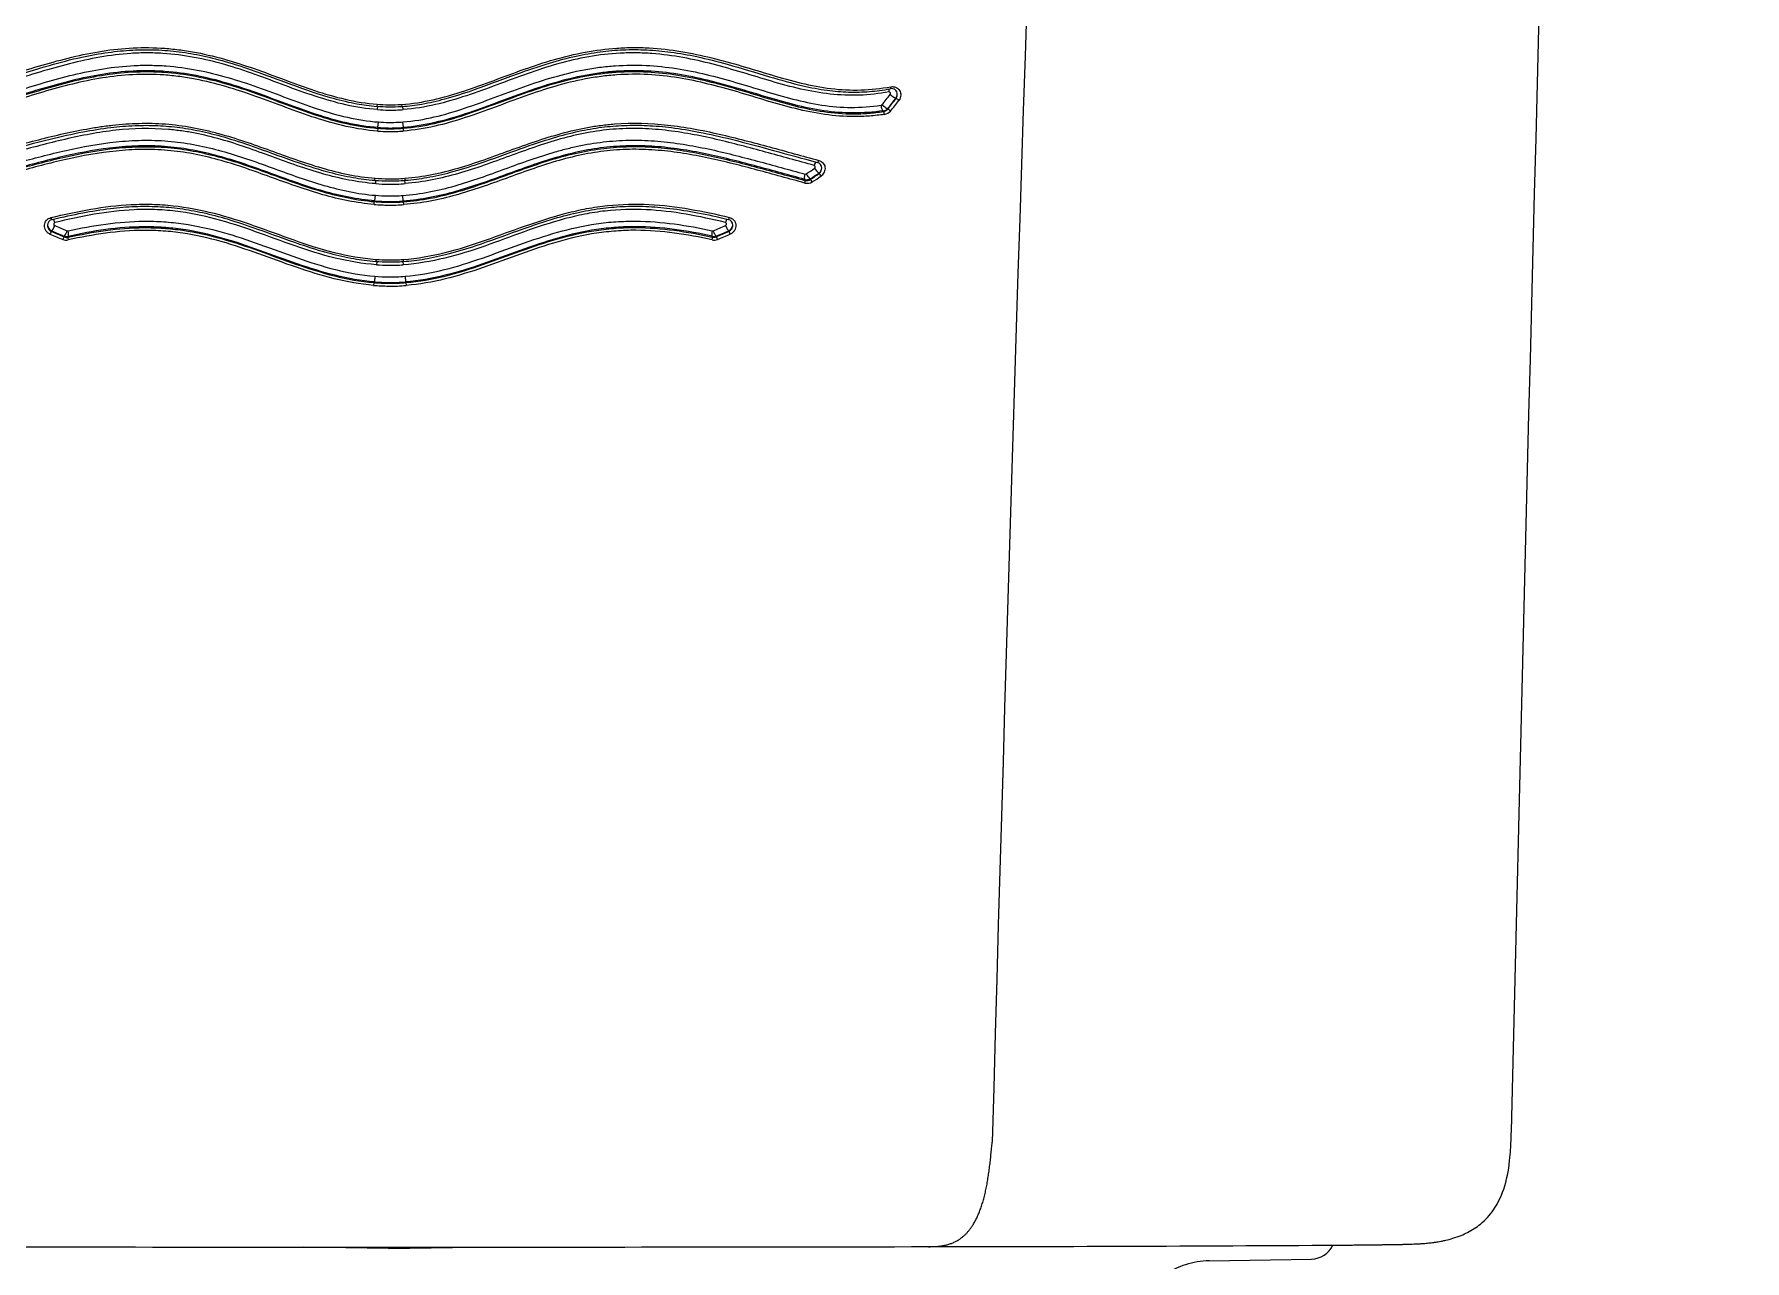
# Model space of a CAD drawing. Header units: millimetres. Extents: x 169 to 4368, y -1049 to 1924.
# Drawn here: x 458.623 to 460.725, y 1166.662 to 1168.17 of the extents above; entities that cross this region are included whole.
import ezdxf

# ---------------------------------------------------------------- set-up
doc = ezdxf.new("R2010")
doc.units = ezdxf.units.MM

msp = doc.modelspace()

# ---------------------------------------------------------------- linework, layer by layer
for p, q in [((459.682, 1168.0906), (459.682, 1168.0911)), ((459.0444, 1168.0835), (459.0442, 1168.0809)), ((459.0451, 1168.0769), (459.0454, 1168.0809)), ((459.0745, 1168.0833), (459.0747, 1168.0808)), ((459.0765, 1168.0769), (459.0762, 1168.0809)), ((459.6664, 1168.0745), (459.6664, 1168.0755)), ((459.6718, 1168.0782), (459.6718, 1168.0776)), ((459.0453, 1168.0539), (459.0451, 1168.0505)), ((459.0455, 1168.0549), (459.0453, 1168.0539)), ((459.0455, 1168.0549), (459.046, 1168.0617)), ((459.0768, 1168.055), (459.0762, 1168.0618)), ((459.0764, 1168.054), (459.0768, 1168.055)), ((459.0764, 1168.054), (459.0766, 1168.0506)), ((459.0418, 1167.99), (459.042, 1167.9925)), ((459.0427, 1167.9859), (459.043, 1167.9899)), ((459.0585, 1167.9892), (459.0585, 1167.9892)), ((459.0789, 1167.986), (459.0786, 1167.99)), ((459.0789, 1167.99), (459.0787, 1167.9925)), ((459.57, 1167.9899), (459.57, 1167.9911)), ((459.5766, 1167.9918), (459.5766, 1167.9911)), ((459.5872, 1167.9983), (459.5872, 1167.999)), ((459.0407, 1167.9604), (459.041, 1167.9638)), ((459.041, 1167.9638), (459.0417, 1167.9647)), ((459.0417, 1167.9647), (459.0423, 1167.9716)), ((459.0766, 1167.9645), (459.0762, 1167.9714)), ((459.0766, 1167.9645), (459.0769, 1167.9636)), ((459.0772, 1167.9602), (459.0769, 1167.9636)), ((458.6445, 1167.9279), (458.6445, 1167.927)), ((458.66, 1167.9205), (458.66, 1167.9213)), ((458.6647, 1167.9211), (458.6647, 1167.92)), ((459.4562, 1167.9202), (459.4562, 1167.9213)), ((459.4608, 1167.9215), (459.4608, 1167.9206)), ((459.4764, 1167.9272), (459.4765, 1167.928)), ((459.0429, 1167.8928), (459.0427, 1167.8903)), ((459.0439, 1167.8902), (459.0436, 1167.8863)), ((459.0585, 1167.8896), (459.0585, 1167.8896)), ((459.0761, 1167.8902), (459.0764, 1167.8862)), ((459.0763, 1167.8927), (459.0765, 1167.8902)), ((459.0403, 1167.8643), (459.04, 1167.8609)), ((459.0403, 1167.8643), (459.0412, 1167.8652)), ((459.0418, 1167.872), (459.0412, 1167.8652)), ((459.0789, 1167.872), (459.0794, 1167.8652)), ((459.0794, 1167.8652), (459.0797, 1167.8642)), ((459.0797, 1167.8642), (459.08, 1167.8608)), ((459.0585, 1166.6769), (458.9537, 1166.6786)), ((459.0585, 1166.6769), (459.1633, 1166.6786)), ((460.0668, 1166.6618), (460.1924, 1166.664))]:
    msp.add_line(p, q)
for centre, radius, start, end in [((899.9931, 1156.6285), 439.6733, 177.54065, 178.671606), ((705.2021, 1160.0729), 245.4943, 176.432964, 178.427969), ((459.4986, 1168.2238), 0.2179, 319.7572, 323.9731), ((459.5012, 1168.2233), 0.2239, 319.5987, 323.8268), ((459.5002, 1168.2232), 0.225, 319.6851, 323.9004), ((459.6765, 1168.0956), 0.00709, 359.2487, 103.1223), ((459.5015, 1168.2229), 0.228, 319.6061, 323.8274), ((459.6758, 1168.0959), 0.0078, 322.3217, 358.5777), ((459.0606, 1168.2947), 0.2143, 265.6058, 269.4216), ((459.0607, 1168.2956), 0.2127, 265.6118, 269.41), ((459.0607, 1168.2962), 0.2199, 265.9307, 269.4218), ((459.0603, 1168.2899), 0.2071, 269.4994, 273.9276), ((459.0604, 1168.2877), 0.2074, 269.4636, 273.9404), ((459.0603, 1168.2912), 0.2149, 269.5216, 274.3126), ((459.6633, 1168.0844), 0.00216, 278.487, 319.9859), ((459.6656, 1168.0836), 0.00822, 275.3657, 318.3163), ((459.6649, 1168.0833), 0.00894, 279.9108, 320.617), ((459.666, 1168.0829), 0.012, 278.4862, 319.7145), ((459.0606, 1168.2662), 0.2163, 265.9021, 269.4567), ((459.0605, 1168.2658), 0.2124, 265.8931, 269.4558), ((459.0606, 1168.2675), 0.2131, 265.9515, 269.4274), ((459.0606, 1168.2686), 0.2074, 265.9611, 269.4199), ((459.0602, 1168.268), 0.2137, 269.5343, 274.4476), ((459.0602, 1168.2672), 0.206, 269.5331, 274.468), ((459.0602, 1168.2656), 0.2122, 269.542, 274.3589), ((459.0602, 1168.2661), 0.2161, 269.5433, 274.348), ((459.4739, 1168.1535), 0.1837, 302.1172, 305.978), ((459.5837, 1168.0052), 0.00709, 359.2868, 75.4798), ((459.5829, 1168.0055), 0.00783, 303.3035, 358.7002), ((459.0605, 1168.2152), 0.226, 265.251, 269.4824), ((459.0609, 1168.2246), 0.2328, 265.3477, 269.4109), ((459.0611, 1168.2306), 0.2454, 265.6905, 269.3884), ((459.0602, 1168.2183), 0.2266, 269.5721, 274.681), ((459.0605, 1168.2106), 0.2214, 269.4839, 274.773), ((459.0603, 1168.216), 0.2308, 269.5642, 274.629), ((459.5705, 1167.9996), 0.00205, 255.2622, 302.5471), ((459.5725, 1167.9989), 0.00813, 252.6465, 300.3133), ((459.572, 1167.998), 0.00834, 256.6044, 303.4866), ((459.573, 1167.9977), 0.0114, 255.2991, 302.3947), ((459.4758, 1168.1535), 0.1905, 301.9375, 305.798), ((459.4751, 1168.153), 0.1911, 302.0697, 305.9235), ((459.476, 1168.153), 0.1945, 301.98, 305.8337), ((459.061, 1168.1988), 0.2358, 265.1509, 269.4092), ((459.061, 1168.2005), 0.2365, 265.316, 269.3715), ((459.061, 1168.1995), 0.2287, 265.295, 269.3692), ((459.0602, 1168.1886), 0.2247, 269.5421, 274.187), ((459.0602, 1168.1879), 0.2171, 269.5431, 274.2063), ((459.0602, 1168.1878), 0.2248, 269.5672, 274.2552), ((458.6468, 1167.9347), 0.00728, 103.1191, 179.9739), ((459.061, 1168.2003), 0.2408, 265.1756, 269.4072), ((459.0602, 1168.1884), 0.2289, 269.5675, 274.2417), ((459.4741, 1167.9348), 0.00728, 359.2667, 76.9446), ((458.6474, 1167.9351), 0.00786, 180.9288, 248.3026), ((458.7786, 1168.2264), 0.3318, 245.7852, 248.7239), ((458.7789, 1168.2268), 0.3278, 245.795, 248.736), ((458.7792, 1168.2258), 0.3278, 245.7241, 248.6668), ((458.7801, 1168.2257), 0.3198, 245.6724, 248.6213), ((458.6627, 1167.929), 0.00811, 250.236, 284.0548), ((458.6631, 1167.928), 0.00815, 247.6043, 281.3242), ((458.6643, 1167.9298), 0.00202, 248.4064, 282.258), ((459.4566, 1167.9299), 0.00202, 257.7782, 291.3749), ((459.4581, 1167.9292), 0.00811, 255.9417, 289.518), ((459.4577, 1167.9282), 0.00817, 258.7311, 292.1903), ((459.3492, 1168.2075), 0.2997, 291.1599, 294.3199), ((459.3504, 1168.2086), 0.3076, 291.0423, 294.194), ((459.35, 1168.2076), 0.3076, 291.1164, 294.2697), ((459.3506, 1168.2081), 0.3115, 291.0578, 294.2069), ((459.4736, 1167.9353), 0.00786, 291.6714, 358.2954), ((458.6624, 1167.9277), 0.0112, 248.5146, 282.2171), ((459.4585, 1167.9279), 0.0113, 257.8497, 291.2365), ((459.0605, 1168.1131), 0.2235, 265.4291, 269.4903), ((459.0609, 1168.1208), 0.2287, 265.4827, 269.4074), ((459.0608, 1168.1164), 0.2308, 265.7311, 269.429), ((459.0603, 1168.1092), 0.2171, 269.5345, 274.2374), ((459.0606, 1168.1045), 0.2149, 269.4469, 274.2535), ((459.0603, 1168.1087), 0.2231, 269.5425, 274.1456), ((459.0608, 1168.0978), 0.2378, 264.9758, 269.4463), ((459.0608, 1168.0974), 0.234, 264.9663, 269.445), ((459.0607, 1168.0952), 0.2308, 265.1535, 269.4299), ((459.0607, 1168.0947), 0.2234, 265.1353, 269.4257), ((459.0602, 1168.0873), 0.2161, 269.5401, 274.9438), ((459.0602, 1168.0914), 0.227, 269.5518, 274.8516), ((459.0602, 1168.0926), 0.2292, 269.5891, 274.8875), ((459.0602, 1168.0929), 0.233, 269.5876, 274.8781), ((459.041, 1516.3427), 349.664, 269.894197, 270.002871), ((459.078, 1514.1728), 347.4941, 269.996789, 270.106143), ((459.6157, 1261.737), 95.0578, 270.06388, 270.377527), ((460.1918, 1166.694), 0.03, 271, 334.3518), ((460.0685, 1166.5619), 0.1, 91, 124.765)]:
    msp.add_arc(centre, radius, start, end)
for centre, major_axis, ratio, start_param, end_param in [((459.6754, 1168.0977), (0.00107, -0.0059), 0.373837, 3.797438, 4.48742), ((459.6772, 1168.0947), (0.00485, -0.00354), 0.121668, 4.285493, 6.18524), ((459.6744, 1168.1054), (-0.00053, 0.00295), 0.371139, 3.141596, 4.48821), ((459.6844, 1168.0888), (0.00242, -0.00177), 0.124054, 1.140659, 3.043618), ((459.6659, 1168.0814), (0.00086, -0.00594), 0.374239, 4.501378, 6.108171), ((459.6673, 1168.0821), (0.00457, -0.00388), 0.148845, 4.301019, 6.174882), ((459.6666, 1168.0715), (-0.00043, 0.00297), 0.373386, 4.50144, 6.108236), ((459.674, 1168.0756), (-0.00229, 0.00194), 0.151228, 4.29819, 6.174842), ((459.5834, 1168.0074), (-0.00156, -0.00579), 0.366463, 3.715642, 4.649196), ((459.5839, 1168.0039), (-0.00352, 0.00486), 0.191893, 1.240606, 3.004915), ((459.5862, 1168.0149), (0.00078, 0.0029), 0.366688, 3.141124, 4.649368), ((459.5719, 1167.9967), (-0.00158, -0.00579), 0.359358, 4.647821, 6.117367), ((459.5691, 1167.9871), (-0.00079, -0.00289), 0.356514, 1.505498, 2.975969), ((459.5736, 1167.997), (-0.00318, 0.00509), 0.207039, 1.257994, 2.998182), ((459.5781, 1167.9885), (0.00159, -0.00254), 0.208758, 1.256739, 2.998128), ((459.5889, 1167.9958), (0.00176, -0.00243), 0.193842, 1.239027, 3.004862), ((458.6445, 1167.9447), (-0.00071, 0.00291), 0.292976, 1.661673, 3.141742), ((458.647, 1167.937), (0.00142, -0.00583), 0.292644, 1.66187, 2.560266), ((459.474, 1167.9372), (-0.00142, -0.00583), 0.295141, 3.72351, 4.621755), ((459.4765, 1167.9448), (0.00071, 0.00292), 0.295454, 3.141067, 4.621947), ((458.6433, 1167.9243), (-0.00123, -0.00274), 0.181247, 3.294949, 4.96692), ((458.6468, 1167.9333), (0.00246, 0.00547), 0.179924, 3.29491, 4.966135), ((458.659, 1167.9177), (-0.00109, -0.00279), 0.183861, 3.298055, 4.953516), ((458.662, 1167.9269), (0.00218, 0.00559), 0.182752, 3.298022, 4.952902), ((458.6655, 1167.9172), (0.00065, -0.00293), 0.278312, 3.305083, 4.812922), ((458.6632, 1167.9268), (-0.00129, 0.00586), 0.280467, 3.305191, 4.812418), ((459.4577, 1167.927), (-0.00128, -0.00586), 0.282911, 4.612721, 6.118884), ((459.4554, 1167.9173), (0.00064, 0.00293), 0.280736, 4.612216, 6.118995), ((459.4589, 1167.9271), (0.00216, -0.0056), 0.186157, 4.47162, 6.127146), ((459.4618, 1167.9178), (-0.00108, 0.0028), 0.187232, 4.471024, 6.127113), ((459.4742, 1167.9335), (0.00246, -0.00547), 0.182484, 4.457549, 6.130604), ((459.4776, 1167.9244), (-0.00123, 0.00274), 0.183794, 4.456772, 6.130566)]:
    msp.add_ellipse(centre, major_axis=major_axis, ratio=ratio, start_param=start_param, end_param=end_param)
for points, knots in [([(458.4455, 1168.1047), (458.4578, 1168.1025), (458.4702, 1168.1011), (458.4889, 1168.1006), (458.4952, 1168.1007), (458.5076, 1168.1013), (458.5138, 1168.1019), (458.5444, 1168.1058), (458.5683, 1168.1123), (458.6043, 1168.123), (458.6163, 1168.1267), (458.6404, 1168.1338), (458.6526, 1168.1372), (458.6772, 1168.1433), (458.6896, 1168.146), (458.7146, 1168.1502), (458.7272, 1168.1517), (458.7527, 1168.1533), (458.7656, 1168.1533), (458.7851, 1168.1522), (458.7917, 1168.1516), (458.8047, 1168.1501), (458.8112, 1168.1491), (458.8305, 1168.1457), (458.8432, 1168.1427), (458.8684, 1168.1357), (458.8808, 1168.1316), (458.9056, 1168.123), (458.9179, 1168.1184), (458.9427, 1168.1092), (458.955, 1168.1046), (458.98, 1168.0963), (458.9925, 1168.0926), (459.0181, 1168.0867), (459.0311, 1168.0845), (459.0444, 1168.0835)], [0, 0, 0, 0, 0.0625, 0.0625, 0.09375, 0.09375, 0.125, 0.125, 0.25, 0.25, 0.3125, 0.3125, 0.375, 0.375, 0.4375, 0.4375, 0.5, 0.5, 0.5625, 0.5625, 0.59375, 0.59375, 0.625, 0.625, 0.6875, 0.6875, 0.75, 0.75, 0.8125, 0.8125, 0.875, 0.875, 0.9375, 0.9375, 1, 1, 1, 1]), ([(458.4462, 1168.1022), (458.4555, 1168.1005), (458.4711, 1168.0985), (458.4977, 1168.0978), (458.5241, 1168.1001), (458.555, 1168.1059), (458.5943, 1168.1168), (458.6371, 1168.1303), (458.6788, 1168.1413), (458.713, 1168.1475), (458.7435, 1168.1505), (458.7727, 1168.1508), (458.8015, 1168.1484), (458.8312, 1168.1432), (458.864, 1168.1347), (458.9047, 1168.1209), (458.9473, 1168.1045), (458.9869, 1168.0912), (459.0184, 1168.0839), (459.0351, 1168.0816), (459.0442, 1168.0809)], [0, 0, 0, 0, 0.044134, 0.08726, 0.131066, 0.180609, 0.245541, 0.337018, 0.404528, 0.458598, 0.50745, 0.553584, 0.599216, 0.646172, 0.697786, 0.760137, 0.85082, 0.913404, 0.960635, 1, 1, 1, 1]), ([(459.0745, 1168.0833), (459.0876, 1168.0842), (459.1004, 1168.0862), (459.1259, 1168.092), (459.1385, 1168.0956), (459.1634, 1168.1038), (459.1757, 1168.1083), (459.2004, 1168.1175), (459.2127, 1168.1221), (459.2373, 1168.1308), (459.2497, 1168.1349), (459.2747, 1168.142), (459.2874, 1168.1451), (459.3129, 1168.1499), (459.3258, 1168.1516), (459.3454, 1168.1529), (459.352, 1168.1532), (459.3653, 1168.1533), (459.372, 1168.1531), (459.4051, 1168.1513), (459.4306, 1168.1467), (459.468, 1168.1375), (459.4803, 1168.134), (459.5048, 1168.1269), (459.5169, 1168.1231), (459.5412, 1168.1159), (459.5533, 1168.1125), (459.5777, 1168.1067), (459.5899, 1168.1043), (459.6143, 1168.1013), (459.6265, 1168.1007), (459.651, 1168.1014), (459.6633, 1168.1028), (459.6756, 1168.105)], [0, 0, 0, 0, 0.0625, 0.0625, 0.125, 0.125, 0.1875, 0.1875, 0.25, 0.25, 0.3125, 0.3125, 0.375, 0.375, 0.4375, 0.4375, 0.46875, 0.46875, 0.5, 0.5, 0.625, 0.625, 0.6875, 0.6875, 0.75, 0.75, 0.8125, 0.8125, 0.875, 0.875, 0.9375, 0.9375, 1, 1, 1, 1]), ([(459.0747, 1168.0808), (459.0838, 1168.0814), (459.1003, 1168.0835), (459.1303, 1168.0903), (459.1686, 1168.1027), (459.2112, 1168.1191), (459.2532, 1168.1337), (459.2877, 1168.1429), (459.318, 1168.1483), (459.3471, 1168.1509), (459.3762, 1168.1507), (459.4064, 1168.1479), (459.4395, 1168.142), (459.4799, 1168.1316), (459.5229, 1168.1182), (459.5635, 1168.1067), (459.5962, 1168.1004), (459.6232, 1168.098), (459.65, 1168.0988), (459.6656, 1168.1008), (459.6749, 1168.1025)], [0, 0, 0, 0, 0.03945, 0.084715, 0.141731, 0.231489, 0.299227, 0.3527, 0.400397, 0.446227, 0.492288, 0.540316, 0.59309, 0.656157, 0.745628, 0.816956, 0.868326, 0.912892, 0.95615, 1, 1, 1, 1]), ([(459.0451, 1168.0769), (459.0319, 1168.0778), (459.0189, 1168.0799), (458.9934, 1168.0856), (458.9809, 1168.0893), (458.9561, 1168.0974), (458.9437, 1168.1019), (458.9192, 1168.1111), (458.9069, 1168.1157), (458.8823, 1168.1245), (458.8699, 1168.1286), (458.845, 1168.1358), (458.8324, 1168.1388), (458.807, 1168.1435), (458.7942, 1168.1452), (458.7747, 1168.1464), (458.7681, 1168.1466), (458.755, 1168.1466), (458.7485, 1168.1464), (458.7162, 1168.1443), (458.6912, 1168.1395), (458.6544, 1168.1302), (458.6423, 1168.1267), (458.6181, 1168.1195), (458.6061, 1168.1158), (458.5822, 1168.1087), (458.5702, 1168.1053), (458.5462, 1168.0997), (458.5342, 1168.0974), (458.5099, 1168.0946), (458.4977, 1168.094), (458.4791, 1168.0946), (458.4729, 1168.095), (458.4604, 1168.0964), (458.4542, 1168.0973), (458.4481, 1168.0984)], [0, 0, 0, 0, 0.0625, 0.0625, 0.125, 0.125, 0.1875, 0.1875, 0.25, 0.25, 0.3125, 0.3125, 0.375, 0.375, 0.4375, 0.4375, 0.46875, 0.46875, 0.5, 0.5, 0.625, 0.625, 0.6875, 0.6875, 0.75, 0.75, 0.8125, 0.8125, 0.875, 0.875, 0.9375, 0.9375, 0.96875, 0.96875, 1, 1, 1, 1]), ([(458.4574, 1168.082), (458.4695, 1168.0803), (458.4814, 1168.0794), (458.5053, 1168.0794), (458.5172, 1168.0804), (458.5527, 1168.0856), (458.5763, 1168.0923), (458.6117, 1168.1029), (458.6235, 1168.1066), (458.6473, 1168.1135), (458.6593, 1168.1169), (458.6956, 1168.1256), (458.7204, 1168.1299), (458.7525, 1168.1314), (458.759, 1168.1316), (458.7688, 1168.1314), (458.7721, 1168.1313), (458.7786, 1168.1311), (458.7819, 1168.1309), (458.7981, 1168.1297), (458.8108, 1168.1279), (458.8361, 1168.1231), (458.8485, 1168.12), (458.8732, 1168.1129), (458.8854, 1168.1088), (458.9098, 1168.1002), (458.9219, 1168.0956), (458.9462, 1168.0866), (458.9583, 1168.0821), (458.9829, 1168.074), (458.9953, 1168.0703), (459.0204, 1168.0647), (459.0331, 1168.0626), (459.046, 1168.0617)], [0, 0, 0, 0, 0.0625, 0.0625, 0.125, 0.125, 0.25, 0.25, 0.3125, 0.3125, 0.375, 0.375, 0.5, 0.5, 0.53125, 0.53125, 0.546875, 0.546875, 0.5625, 0.5625, 0.625, 0.625, 0.6875, 0.6875, 0.75, 0.75, 0.8125, 0.8125, 0.875, 0.875, 0.9375, 0.9375, 1, 1, 1, 1]), ([(459.0762, 1168.0618), (459.0893, 1168.0628), (459.1021, 1168.065), (459.1272, 1168.0708), (459.1395, 1168.0745), (459.164, 1168.0827), (459.1761, 1168.0872), (459.2004, 1168.0962), (459.2125, 1168.1007), (459.2368, 1168.1093), (459.249, 1168.1134), (459.2737, 1168.1204), (459.2861, 1168.1235), (459.305, 1168.1271), (459.3114, 1168.1281), (459.3242, 1168.1297), (459.3306, 1168.1304), (459.3498, 1168.1317), (459.3624, 1168.1318), (459.3875, 1168.1306), (459.3999, 1168.1293), (459.4244, 1168.1255), (459.4366, 1168.123), (459.4608, 1168.1172), (459.4728, 1168.1139), (459.4966, 1168.107), (459.5084, 1168.1034), (459.5437, 1168.0928), (459.567, 1168.0861), (459.6027, 1168.0807), (459.6147, 1168.0797), (459.639, 1168.0796), (459.6512, 1168.0805), (459.6636, 1168.0823)], [0, 0, 0, 0, 0.0625, 0.0625, 0.125, 0.125, 0.1875, 0.1875, 0.25, 0.25, 0.3125, 0.3125, 0.375, 0.375, 0.40625, 0.40625, 0.4375, 0.4375, 0.5, 0.5, 0.5625, 0.5625, 0.625, 0.625, 0.6875, 0.6875, 0.75, 0.75, 0.875, 0.875, 0.9375, 0.9375, 1, 1, 1, 1]), ([(459.673, 1168.0987), (459.661, 1168.0965), (459.649, 1168.0951), (459.625, 1168.0942), (459.613, 1168.0947), (459.589, 1168.0973), (459.577, 1168.0995), (459.5531, 1168.1049), (459.5411, 1168.1082), (459.5173, 1168.1152), (459.5054, 1168.1189), (459.4815, 1168.126), (459.4694, 1168.1295), (459.4329, 1168.139), (459.408, 1168.1439), (459.3757, 1168.1463), (459.3691, 1168.1466), (459.356, 1168.1468), (459.3495, 1168.1466), (459.3301, 1168.1456), (459.3172, 1168.1441), (459.2917, 1168.1397), (459.2791, 1168.1367), (459.2539, 1168.1296), (459.2414, 1168.1255), (459.2164, 1168.1167), (459.204, 1168.112), (459.1791, 1168.1027), (459.1667, 1168.0982), (459.1416, 1168.0898), (459.1289, 1168.086), (459.1031, 1168.0801), (459.0899, 1168.0779), (459.0765, 1168.0769)], [0, 0, 0, 0, 0.0625, 0.0625, 0.125, 0.125, 0.1875, 0.1875, 0.25, 0.25, 0.3125, 0.3125, 0.375, 0.375, 0.5, 0.5, 0.53125, 0.53125, 0.5625, 0.5625, 0.625, 0.625, 0.6875, 0.6875, 0.75, 0.75, 0.8125, 0.8125, 0.875, 0.875, 0.9375, 0.9375, 1, 1, 1, 1]), ([(459.0451, 1168.0505), (459.0319, 1168.0514), (459.0191, 1168.0535), (458.9938, 1168.0591), (458.9813, 1168.0627), (458.9566, 1168.0707), (458.9444, 1168.0752), (458.92, 1168.0842), (458.9078, 1168.0888), (458.8833, 1168.0975), (458.871, 1168.1016), (458.8462, 1168.1088), (458.8337, 1168.1119), (458.8147, 1168.1156), (458.8083, 1168.1166), (458.7955, 1168.1183), (458.789, 1168.119), (458.7696, 1168.1204), (458.7569, 1168.1205), (458.7317, 1168.1192), (458.7192, 1168.1178), (458.6945, 1168.1139), (458.6822, 1168.1113), (458.6579, 1168.1054), (458.6459, 1168.102), (458.6219, 1168.095), (458.6101, 1168.0913), (458.5745, 1168.0807), (458.5509, 1168.0742), (458.5148, 1168.069), (458.5026, 1168.0681), (458.4841, 1168.0681), (458.4778, 1168.0683), (458.4655, 1168.0692), (458.4594, 1168.0699), (458.4532, 1168.0708)], [0, 0, 0, 0, 0.0625, 0.0625, 0.125, 0.125, 0.1875, 0.1875, 0.25, 0.25, 0.3125, 0.3125, 0.375, 0.375, 0.40625, 0.40625, 0.4375, 0.4375, 0.5, 0.5, 0.5625, 0.5625, 0.625, 0.625, 0.6875, 0.6875, 0.75, 0.75, 0.875, 0.875, 0.9375, 0.9375, 0.96875, 0.96875, 1, 1, 1, 1]), ([(459.0455, 1168.0549), (459.0326, 1168.0558), (459.0198, 1168.0578), (458.9946, 1168.0634), (458.9822, 1168.067), (458.9575, 1168.0751), (458.9453, 1168.0795), (458.9209, 1168.0885), (458.9087, 1168.0931), (458.8843, 1168.1018), (458.872, 1168.1059), (458.8473, 1168.1131), (458.8348, 1168.1162), (458.8095, 1168.1211), (458.7967, 1168.1229), (458.7804, 1168.1241), (458.7771, 1168.1242), (458.7706, 1168.1245), (458.7673, 1168.1246), (458.7575, 1168.1247), (458.751, 1168.1246), (458.7188, 1168.1229), (458.694, 1168.1186), (458.6575, 1168.1097), (458.6455, 1168.1064), (458.6217, 1168.0994), (458.6098, 1168.0957), (458.5743, 1168.0851), (458.5506, 1168.0786), (458.5148, 1168.0735), (458.5028, 1168.0726), (458.4788, 1168.0725), (458.4667, 1168.0735), (458.4546, 1168.0752)], [0, 0, 0, 0, 0.0625, 0.0625, 0.125, 0.125, 0.1875, 0.1875, 0.25, 0.25, 0.3125, 0.3125, 0.375, 0.375, 0.4375, 0.4375, 0.453125, 0.453125, 0.46875, 0.46875, 0.5, 0.5, 0.625, 0.625, 0.6875, 0.6875, 0.75, 0.75, 0.875, 0.875, 0.9375, 0.9375, 1, 1, 1, 1]), ([(458.4546, 1168.0742), (458.4666, 1168.0724), (458.4786, 1168.0715), (458.5025, 1168.0714), (458.5144, 1168.0723), (458.5381, 1168.0756), (458.55, 1168.0781), (458.5736, 1168.0839), (458.5855, 1168.0873), (458.6091, 1168.0944), (458.6209, 1168.098), (458.6448, 1168.105), (458.6567, 1168.1084), (458.6931, 1168.1174), (458.7179, 1168.1218), (458.7499, 1168.1235), (458.7564, 1168.1237), (458.7694, 1168.1236), (458.776, 1168.1234), (458.7957, 1168.122), (458.8086, 1168.1203), (458.834, 1168.1154), (458.8465, 1168.1123), (458.8714, 1168.1051), (458.8837, 1168.101), (458.9082, 1168.0924), (458.9204, 1168.0878), (458.9448, 1168.0787), (458.9571, 1168.0743), (458.9818, 1168.0662), (458.9943, 1168.0625), (459.0196, 1168.0569), (459.0323, 1168.0549), (459.0453, 1168.0539)], [0, 0, 0, 0, 0.0625, 0.0625, 0.125, 0.125, 0.1875, 0.1875, 0.25, 0.25, 0.3125, 0.3125, 0.375, 0.375, 0.5, 0.5, 0.53125, 0.53125, 0.5625, 0.5625, 0.625, 0.625, 0.6875, 0.6875, 0.75, 0.75, 0.8125, 0.8125, 0.875, 0.875, 0.9375, 0.9375, 1, 1, 1, 1]), ([(459.0764, 1168.054), (459.0895, 1168.055), (459.1023, 1168.0571), (459.1275, 1168.0628), (459.1399, 1168.0665), (459.1645, 1168.0746), (459.1767, 1168.079), (459.2011, 1168.0881), (459.2132, 1168.0926), (459.2376, 1168.1013), (459.2499, 1168.1054), (459.2747, 1168.1125), (459.2871, 1168.1156), (459.3061, 1168.1192), (459.3125, 1168.1202), (459.3253, 1168.1219), (459.3318, 1168.1226), (459.3511, 1168.1239), (459.3638, 1168.124), (459.389, 1168.1227), (459.4014, 1168.1213), (459.4261, 1168.1174), (459.4383, 1168.1149), (459.4625, 1168.109), (459.4746, 1168.1057), (459.4984, 1168.0987), (459.5103, 1168.095), (459.5457, 1168.0844), (459.5692, 1168.0779), (459.6052, 1168.0727), (459.6173, 1168.0717), (459.6357, 1168.0717), (459.6419, 1168.072), (459.6542, 1168.0729), (459.6603, 1168.0736), (459.6664, 1168.0745)], [0, 0, 0, 0, 0.0625, 0.0625, 0.125, 0.125, 0.1875, 0.1875, 0.25, 0.25, 0.3125, 0.3125, 0.375, 0.375, 0.40625, 0.40625, 0.4375, 0.4375, 0.5, 0.5, 0.5625, 0.5625, 0.625, 0.625, 0.6875, 0.6875, 0.75, 0.75, 0.875, 0.875, 0.9375, 0.9375, 0.96875, 0.96875, 1, 1, 1, 1]), ([(459.6678, 1168.071), (459.6617, 1168.0702), (459.6556, 1168.0695), (459.6432, 1168.0686), (459.637, 1168.0683), (459.6186, 1168.0683), (459.6064, 1168.0692), (459.5703, 1168.0744), (459.5467, 1168.0809), (459.5112, 1168.0914), (459.4994, 1168.0951), (459.4755, 1168.1021), (459.4634, 1168.1054), (459.4391, 1168.1114), (459.4269, 1168.1139), (459.4022, 1168.1179), (459.3898, 1168.1193), (459.3646, 1168.1206), (459.3518, 1168.1205), (459.3325, 1168.1191), (459.326, 1168.1185), (459.3132, 1168.1168), (459.3068, 1168.1158), (459.2878, 1168.1122), (459.2753, 1168.109), (459.2505, 1168.1019), (459.2382, 1168.0978), (459.2138, 1168.0891), (459.2016, 1168.0845), (459.1772, 1168.0755), (459.165, 1168.0711), (459.1403, 1168.063), (459.1279, 1168.0594), (459.1026, 1168.0536), (459.0898, 1168.0516), (459.0766, 1168.0506)], [0, 0, 0, 0, 0.03125, 0.03125, 0.0625, 0.0625, 0.125, 0.125, 0.25, 0.25, 0.3125, 0.3125, 0.375, 0.375, 0.4375, 0.4375, 0.5, 0.5, 0.5625, 0.5625, 0.59375, 0.59375, 0.625, 0.625, 0.6875, 0.6875, 0.75, 0.75, 0.8125, 0.8125, 0.875, 0.875, 0.9375, 0.9375, 1, 1, 1, 1]), ([(459.6664, 1168.0755), (459.654, 1168.0737), (459.6416, 1168.0728), (459.6172, 1168.0728), (459.6051, 1168.0738), (459.5692, 1168.0791), (459.5457, 1168.0856), (459.5103, 1168.0962), (459.4984, 1168.0998), (459.4746, 1168.1068), (459.4626, 1168.1101), (459.4383, 1168.116), (459.4261, 1168.1185), (459.4015, 1168.1224), (459.3891, 1168.1237), (459.364, 1168.125), (459.3513, 1168.1249), (459.3321, 1168.1236), (459.3256, 1168.1229), (459.3128, 1168.1212), (459.3064, 1168.1202), (459.2875, 1168.1166), (459.275, 1168.1135), (459.2502, 1168.1064), (459.238, 1168.1023), (459.2136, 1168.0937), (459.2014, 1168.0891), (459.1771, 1168.0801), (459.1649, 1168.0756), (459.1403, 1168.0675), (459.1279, 1168.0639), (459.1027, 1168.0581), (459.0899, 1168.056), (459.0768, 1168.055)], [0, 0, 0, 0, 0.0625, 0.0625, 0.125, 0.125, 0.25, 0.25, 0.3125, 0.3125, 0.375, 0.375, 0.4375, 0.4375, 0.5, 0.5, 0.5625, 0.5625, 0.59375, 0.59375, 0.625, 0.625, 0.6875, 0.6875, 0.75, 0.75, 0.8125, 0.8125, 0.875, 0.875, 0.9375, 0.9375, 1, 1, 1, 1]), ([(459.6748, 1168.0956), (459.6751, 1168.096), (459.6752, 1168.0964), (459.6753, 1168.0972), (459.6751, 1168.0976), (459.6745, 1168.0985), (459.6738, 1168.0988), (459.673, 1168.0987)], [0, 0, 0, 0, 0.25, 0.25, 0.5, 0.5, 1, 1, 1, 1]), ([(459.6756, 1168.105), (459.6766, 1168.1051), (459.6776, 1168.1052), (459.6796, 1168.105), (459.6806, 1168.1048), (459.6834, 1168.1036), (459.6851, 1168.1023), (459.6874, 1168.0989), (459.6879, 1168.0967), (459.6877, 1168.0923), (459.6869, 1168.0901), (459.6856, 1168.0883)], [0, 0, 0, 0, 0.125, 0.125, 0.25, 0.25, 0.5, 0.5, 0.75, 0.75, 1, 1, 1, 1]), ([(459.682, 1168.0906), (459.683, 1168.0919), (459.6836, 1168.0936), (459.6836, 1168.0953), (459.6836, 1168.0954), (459.6836, 1168.0955)], [0, 0, 0, 0, 0.951208, 0.951208, 1, 1, 1, 1]), ([(458.5338, 1168.0142), (458.5538, 1168.0196), (458.5739, 1168.0252), (458.6145, 1168.0363), (458.6349, 1168.0418), (458.6661, 1168.0489), (458.6766, 1168.0511), (458.6925, 1168.054), (458.6978, 1168.0549), (458.7085, 1168.0565), (458.7139, 1168.0572), (458.7301, 1168.059), (458.741, 1168.0598), (458.7627, 1168.0603), (458.7735, 1168.0601), (458.7953, 1168.0584), (458.8062, 1168.057), (458.8226, 1168.054), (458.8281, 1168.0529), (458.8389, 1168.0504), (458.8443, 1168.049), (458.8712, 1168.0417), (458.8922, 1168.0343), (458.9341, 1168.0191), (458.9551, 1168.0114), (458.9978, 1167.999), (459.0196, 1167.9943), (459.042, 1167.9925)], [0, 0, 0, 0, 0.125, 0.125, 0.25, 0.25, 0.3125, 0.3125, 0.34375, 0.34375, 0.375, 0.375, 0.4375, 0.4375, 0.5, 0.5, 0.5625, 0.5625, 0.59375, 0.59375, 0.625, 0.625, 0.75, 0.75, 0.875, 0.875, 1, 1, 1, 1]), ([(458.5356, 1168.0118), (458.5552, 1168.0171), (458.5874, 1168.0261), (458.6386, 1168.04), (458.6803, 1168.0494), (458.7157, 1168.0552), (458.7461, 1168.0577), (458.7747, 1168.0577), (458.8024, 1168.0552), (458.8307, 1168.0502), (458.8624, 1168.0418), (458.9017, 1168.0284), (458.9434, 1168.0128), (458.9823, 1168.0003), (459.0144, 1167.9931), (459.0319, 1167.9908), (459.0418, 1167.99)], [0, 0, 0, 0, 0.112111, 0.220206, 0.302095, 0.368351, 0.426121, 0.4795, 0.531449, 0.584699, 0.64311, 0.716287, 0.819574, 0.892412, 0.949169, 1, 1, 1, 1]), ([(459.0427, 1167.9859), (459.0205, 1167.9876), (458.999, 1167.992), (458.9567, 1168.004), (458.936, 1168.0116), (458.8945, 1168.0267), (458.8738, 1168.0343), (458.8422, 1168.0432), (458.8316, 1168.0458), (458.8154, 1168.049), (458.81, 1168.0499), (458.7991, 1168.0514), (458.7936, 1168.052), (458.7662, 1168.0544), (458.7446, 1168.0538), (458.7023, 1168.0492), (458.6814, 1168.0451), (458.6505, 1168.038), (458.6402, 1168.0354), (458.6198, 1168.0301), (458.6097, 1168.0274), (458.5795, 1168.0191), (458.5595, 1168.0135), (458.5396, 1168.0081)], [0, 0, 0, 0, 0.125, 0.125, 0.25, 0.25, 0.375, 0.375, 0.4375, 0.4375, 0.46875, 0.46875, 0.5, 0.5, 0.625, 0.625, 0.75, 0.75, 0.8125, 0.8125, 0.875, 0.875, 1, 1, 1, 1]), ([(459.0787, 1167.9925), (459.1011, 1167.9943), (459.1228, 1167.9989), (459.1655, 1168.0113), (459.1865, 1168.0191), (459.2284, 1168.0343), (459.2494, 1168.0417), (459.2814, 1168.0505), (459.2922, 1168.053), (459.3085, 1168.056), (459.314, 1168.0568), (459.325, 1168.0583), (459.3306, 1168.0589), (459.3583, 1168.061), (459.3801, 1168.0604), (459.4228, 1168.0556), (459.4439, 1168.0516), (459.4752, 1168.0444), (459.4856, 1168.0418), (459.5062, 1168.0365), (459.5164, 1168.0338), (459.547, 1168.0255), (459.5671, 1168.0199), (459.5872, 1168.0145)], [0, 0, 0, 0, 0.125, 0.125, 0.25, 0.25, 0.375, 0.375, 0.4375, 0.4375, 0.46875, 0.46875, 0.5, 0.5, 0.625, 0.625, 0.75, 0.75, 0.8125, 0.8125, 0.875, 0.875, 1, 1, 1, 1]), ([(459.0789, 1167.99), (459.0888, 1167.9908), (459.1061, 1167.9931), (459.1373, 1168.0001), (459.1755, 1168.0122), (459.2174, 1168.0279), (459.258, 1168.0418), (459.2912, 1168.0505), (459.3202, 1168.0556), (459.3483, 1168.0579), (459.377, 1168.0577), (459.4075, 1168.0551), (459.4427, 1168.0492), (459.4836, 1168.0398), (459.534, 1168.0261), (459.5657, 1168.0173), (459.5854, 1168.012)], [0, 0, 0, 0, 0.050645, 0.106583, 0.175087, 0.278614, 0.357316, 0.417691, 0.471965, 0.524449, 0.578195, 0.636128, 0.702094, 0.782856, 0.887728, 1, 1, 1, 1]), ([(459.5814, 1168.0083), (459.5616, 1168.0137), (459.5418, 1168.0192), (459.5017, 1168.0302), (459.4816, 1168.0356), (459.4508, 1168.0427), (459.4405, 1168.0449), (459.4196, 1168.0487), (459.409, 1168.0503), (459.3876, 1168.0527), (459.377, 1168.0535), (459.3556, 1168.0539), (459.3449, 1168.0536), (459.3234, 1168.0519), (459.3127, 1168.0504), (459.2913, 1168.0464), (459.2805, 1168.0438), (459.2487, 1168.0349), (459.2279, 1168.0274), (459.1863, 1168.0122), (459.1655, 1168.0045), (459.123, 1167.9923), (459.1014, 1167.9878), (459.0789, 1167.986)], [0, 0, 0, 0, 0.125, 0.125, 0.25, 0.25, 0.3125, 0.3125, 0.375, 0.375, 0.4375, 0.4375, 0.5, 0.5, 0.5625, 0.5625, 0.625, 0.625, 0.75, 0.75, 0.875, 0.875, 1, 1, 1, 1]), ([(458.551, 1167.9974), (458.5705, 1168.0028), (458.5901, 1168.0083), (458.6296, 1168.0189), (458.6496, 1168.0241), (458.69, 1168.0327), (458.7105, 1168.0362), (458.7368, 1168.0384), (458.7421, 1168.0388), (458.7527, 1168.0392), (458.7581, 1168.0393), (458.7741, 1168.0392), (458.7848, 1168.0386), (458.8058, 1168.0363), (458.8162, 1168.0347), (458.8369, 1168.0304), (458.8472, 1168.0278), (458.8778, 1168.019), (458.898, 1168.0118), (458.9383, 1167.997), (458.9585, 1167.9897), (458.9996, 1167.9778), (459.0206, 1167.9733), (459.0423, 1167.9716)], [0, 0, 0, 0, 0.125, 0.125, 0.25, 0.25, 0.375, 0.375, 0.40625, 0.40625, 0.4375, 0.4375, 0.5, 0.5, 0.5625, 0.5625, 0.625, 0.625, 0.75, 0.75, 0.875, 0.875, 1, 1, 1, 1]), ([(459.0417, 1167.9647), (459.0201, 1167.9665), (458.9991, 1167.9708), (458.958, 1167.9825), (458.9378, 1167.9898), (458.8975, 1168.0045), (458.8773, 1168.0118), (458.8468, 1168.0207), (458.8365, 1168.0233), (458.8159, 1168.0276), (458.8055, 1168.0293), (458.7844, 1168.0316), (458.7739, 1168.0323), (458.7578, 1168.0324), (458.7524, 1168.0324), (458.7418, 1168.0319), (458.7365, 1168.0316), (458.7103, 1168.0294), (458.6898, 1168.026), (458.6494, 1168.0174), (458.6295, 1168.0122), (458.59, 1168.0017), (458.5704, 1167.9962), (458.551, 1167.9909)], [0, 0, 0, 0, 0.125, 0.125, 0.25, 0.25, 0.375, 0.375, 0.4375, 0.4375, 0.5, 0.5, 0.5625, 0.5625, 0.59375, 0.59375, 0.625, 0.625, 0.75, 0.75, 0.875, 0.875, 1, 1, 1, 1]), ([(458.551, 1167.9897), (458.5705, 1167.995), (458.59, 1168.0005), (458.6296, 1168.0111), (458.6496, 1168.0163), (458.6901, 1168.0249), (458.7106, 1168.0284), (458.7368, 1168.0306), (458.7421, 1168.0309), (458.7527, 1168.0313), (458.758, 1168.0314), (458.774, 1168.0313), (458.7846, 1168.0307), (458.8056, 1168.0283), (458.816, 1168.0266), (458.8366, 1168.0223), (458.8468, 1168.0197), (458.8772, 1168.0109), (458.8973, 1168.0036), (458.9375, 1167.989), (458.9576, 1167.9817), (458.9986, 1167.97), (459.0195, 1167.9656), (459.041, 1167.9638)], [0, 0, 0, 0, 0.125, 0.125, 0.25, 0.25, 0.375, 0.375, 0.40625, 0.40625, 0.4375, 0.4375, 0.5, 0.5, 0.5625, 0.5625, 0.625, 0.625, 0.75, 0.75, 0.875, 0.875, 1, 1, 1, 1]), ([(459.0407, 1167.9604), (459.0192, 1167.9622), (458.9983, 1167.9665), (458.9574, 1167.9781), (458.9372, 1167.9854), (458.897, 1168), (458.877, 1168.0073), (458.8465, 1168.0162), (458.8363, 1168.0188), (458.8158, 1168.0231), (458.8054, 1168.0248), (458.7844, 1168.0272), (458.7739, 1168.0278), (458.7579, 1168.028), (458.7525, 1168.0279), (458.7419, 1168.0275), (458.7367, 1168.0272), (458.7105, 1168.025), (458.69, 1168.0216), (458.6495, 1168.013), (458.6296, 1168.0078), (458.59, 1167.9972), (458.5704, 1167.9917), (458.551, 1167.9864)], [0, 0, 0, 0, 0.125, 0.125, 0.25, 0.25, 0.375, 0.375, 0.4375, 0.4375, 0.5, 0.5, 0.5625, 0.5625, 0.59375, 0.59375, 0.625, 0.625, 0.75, 0.75, 0.875, 0.875, 1, 1, 1, 1]), ([(459.0762, 1167.9714), (459.0981, 1167.973), (459.1193, 1167.9773), (459.161, 1167.9892), (459.1814, 1167.9967), (459.2222, 1168.0116), (459.2426, 1168.019), (459.2686, 1168.0265), (459.2738, 1168.0279), (459.2843, 1168.0305), (459.2895, 1168.0317), (459.3052, 1168.0349), (459.3157, 1168.0365), (459.3367, 1168.0387), (459.3472, 1168.0393), (459.3682, 1168.0394), (459.3787, 1168.039), (459.3945, 1168.0377), (459.3997, 1168.0371), (459.4102, 1168.0358), (459.4154, 1168.0351), (459.4309, 1168.0326), (459.4412, 1168.0307), (459.4716, 1168.0242), (459.4915, 1168.019), (459.531, 1168.0084), (459.5505, 1168.003), (459.57, 1167.9977)], [0, 0, 0, 0, 0.125, 0.125, 0.25, 0.25, 0.375, 0.375, 0.40625, 0.40625, 0.4375, 0.4375, 0.5, 0.5, 0.5625, 0.5625, 0.625, 0.625, 0.65625, 0.65625, 0.6875, 0.6875, 0.75, 0.75, 0.875, 0.875, 1, 1, 1, 1]), ([(459.57, 1167.9911), (459.5506, 1167.9964), (459.5311, 1168.0018), (459.4917, 1168.0124), (459.4718, 1168.0175), (459.4415, 1168.0239), (459.4313, 1168.0259), (459.4158, 1168.0283), (459.4106, 1168.029), (459.4002, 1168.0303), (459.3949, 1168.0309), (459.3792, 1168.0322), (459.3687, 1168.0326), (459.3478, 1168.0324), (459.3373, 1168.0318), (459.3164, 1168.0296), (459.3059, 1168.0279), (459.285, 1168.0236), (459.2745, 1168.0209), (459.2434, 1168.0118), (459.223, 1168.0044), (459.1822, 1167.9896), (459.1618, 1167.9822), (459.12, 1167.9704), (459.0987, 1167.9661), (459.0766, 1167.9645)], [0, 0, 0, 0, 0.125, 0.125, 0.25, 0.25, 0.3125, 0.3125, 0.34375, 0.34375, 0.375, 0.375, 0.4375, 0.4375, 0.5, 0.5, 0.5625, 0.5625, 0.625, 0.625, 0.75, 0.75, 0.875, 0.875, 1, 1, 1, 1]), ([(459.0769, 1167.9636), (459.099, 1167.9652), (459.1202, 1167.9695), (459.1619, 1167.9813), (459.1823, 1167.9887), (459.2231, 1168.0035), (459.2434, 1168.0109), (459.2745, 1168.02), (459.285, 1168.0226), (459.3059, 1168.0269), (459.3164, 1168.0286), (459.3373, 1168.0308), (459.3478, 1168.0314), (459.3687, 1168.0316), (459.3792, 1168.0311), (459.4001, 1168.0294), (459.4106, 1168.0281), (459.4313, 1168.0248), (459.4415, 1168.0228), (459.4718, 1168.0163), (459.4917, 1168.0112), (459.5311, 1168.0007), (459.5506, 1167.9952), (459.57, 1167.9899)], [0, 0, 0, 0, 0.125, 0.125, 0.25, 0.25, 0.375, 0.375, 0.4375, 0.4375, 0.5, 0.5, 0.5625, 0.5625, 0.625, 0.625, 0.6875, 0.6875, 0.75, 0.75, 0.875, 0.875, 1, 1, 1, 1]), ([(459.5701, 1167.9866), (459.5506, 1167.9919), (459.5311, 1167.9974), (459.4918, 1168.0079), (459.4719, 1168.013), (459.4416, 1168.0195), (459.4314, 1168.0214), (459.4107, 1168.0247), (459.4003, 1168.026), (459.3793, 1168.0277), (459.3689, 1168.0282), (459.3479, 1168.028), (459.3375, 1168.0274), (459.3166, 1168.0251), (459.3061, 1168.0234), (459.2852, 1168.0191), (459.2747, 1168.0164), (459.2436, 1168.0073), (459.2233, 1167.9998), (459.1825, 1167.985), (459.1621, 1167.9777), (459.1205, 1167.9661), (459.0992, 1167.9618), (459.0772, 1167.9602)], [0, 0, 0, 0, 0.125, 0.125, 0.25, 0.25, 0.3125, 0.3125, 0.375, 0.375, 0.4375, 0.4375, 0.5, 0.5, 0.5625, 0.5625, 0.625, 0.625, 0.75, 0.75, 0.875, 0.875, 1, 1, 1, 1]), ([(459.5818, 1168.0048), (459.5821, 1168.0051), (459.5824, 1168.0054), (459.5827, 1168.006), (459.5828, 1168.0064), (459.5826, 1168.0075), (459.582, 1168.0081), (459.5814, 1168.0083)], [0, 0, 0, 0, 0.25, 0.25, 0.5, 0.5, 1, 1, 1, 1]), ([(459.5872, 1168.0145), (459.5891, 1168.014), (459.5908, 1168.0129), (459.5935, 1168.01), (459.5944, 1168.0082), (459.595, 1168.0041), (459.5946, 1168.002), (459.5934, 1167.9991), (459.5928, 1167.9982), (459.5915, 1167.9966), (459.5908, 1167.9959), (459.5899, 1167.9953)], [0, 0, 0, 0, 0.25, 0.25, 0.5, 0.5, 0.75, 0.75, 0.875, 0.875, 1, 1, 1, 1]), ([(459.5872, 1167.9983), (459.5878, 1167.9987), (459.5884, 1167.9992), (459.5893, 1168.0004), (459.5897, 1168.0011), (459.5905, 1168.0028), (459.5907, 1168.0039), (459.5907, 1168.005)], [0, 0, 0, 0, 0.2889309, 0.2889309, 0.5778619, 0.5778619, 1, 1, 1, 1]), ([(458.6425, 1167.9238), (458.6415, 1167.9243), (458.6405, 1167.9249), (458.6388, 1167.9264), (458.6381, 1167.9273), (458.6368, 1167.9292), (458.6364, 1167.9303), (458.6358, 1167.9325), (458.6357, 1167.9336), (458.6359, 1167.937), (458.6367, 1167.9392), (458.6389, 1167.9417), (458.6397, 1167.9424), (458.6416, 1167.9435), (458.6426, 1167.9439), (458.6437, 1167.9442)], [0, 0, 0, 0, 0.125, 0.125, 0.25, 0.25, 0.375, 0.375, 0.5, 0.5, 0.75, 0.75, 0.875, 0.875, 1, 1, 1, 1]), ([(458.6437, 1167.9442), (458.6598, 1167.9481), (458.6761, 1167.9517), (458.7089, 1167.9573), (458.7255, 1167.9593), (458.7508, 1167.9606), (458.7593, 1167.9607), (458.7764, 1167.9603), (458.7851, 1167.9597), (458.8108, 1167.957), (458.8276, 1167.9537), (458.8608, 1167.9452), (458.8771, 1167.9399), (458.9097, 1167.9285), (458.9259, 1167.9224), (458.9586, 1167.9109), (458.975, 1167.9056), (459.0084, 1167.8972), (459.0254, 1167.8942), (459.0429, 1167.8928)], [0, 0, 0, 0, 0.125, 0.125, 0.25, 0.25, 0.3125, 0.3125, 0.375, 0.375, 0.5, 0.5, 0.625, 0.625, 0.75, 0.75, 0.875, 0.875, 1, 1, 1, 1]), ([(458.6452, 1167.9417), (458.6588, 1167.9451), (458.6804, 1167.9499), (458.7156, 1167.9557), (458.7459, 1167.9582), (458.7747, 1167.9582), (458.8025, 1167.9556), (458.831, 1167.9505), (458.8629, 1167.9421), (458.9024, 1167.9286), (458.9441, 1167.913), (458.9831, 1167.9006), (459.0152, 1167.8934), (459.0327, 1167.8911), (459.0427, 1167.8903)], [0, 0, 0, 0, 0.097185, 0.183136, 0.25817, 0.327298, 0.394347, 0.463555, 0.539112, 0.634376, 0.767392, 0.861172, 0.934223, 1, 1, 1, 1]), ([(459.0436, 1167.8863), (459.0263, 1167.8875), (459.0093, 1167.8904), (458.9761, 1167.8986), (458.9598, 1167.9038), (458.9274, 1167.915), (458.9113, 1167.9211), (458.879, 1167.9326), (458.8628, 1167.938), (458.83, 1167.9468), (458.8134, 1167.9502), (458.7922, 1167.9526), (458.7879, 1167.953), (458.7794, 1167.9536), (458.7752, 1167.9539), (458.7625, 1167.9542), (458.7542, 1167.9542), (458.7293, 1167.953), (458.7129, 1167.951), (458.6805, 1167.9454), (458.6645, 1167.9419), (458.6485, 1167.938)], [0, 0, 0, 0, 0.125, 0.125, 0.25, 0.25, 0.375, 0.375, 0.5, 0.5, 0.625, 0.625, 0.65625, 0.65625, 0.6875, 0.6875, 0.75, 0.75, 0.875, 0.875, 1, 1, 1, 1]), ([(459.0763, 1167.8927), (459.0939, 1167.894), (459.1111, 1167.897), (459.1448, 1167.9053), (459.1613, 1167.9107), (459.1942, 1167.9222), (459.2105, 1167.9283), (459.2434, 1167.9398), (459.2599, 1167.9452), (459.285, 1167.9517), (459.2934, 1167.9536), (459.3061, 1167.956), (459.3104, 1167.9567), (459.319, 1167.958), (459.3233, 1167.9585), (459.3449, 1167.9608), (459.3619, 1167.9611), (459.3955, 1167.9595), (459.4121, 1167.9574), (459.4449, 1167.9518), (459.4611, 1167.9483), (459.4773, 1167.9444)], [0, 0, 0, 0, 0.125, 0.125, 0.25, 0.25, 0.375, 0.375, 0.5, 0.5, 0.5625, 0.5625, 0.59375, 0.59375, 0.625, 0.625, 0.75, 0.75, 0.875, 0.875, 1, 1, 1, 1]), ([(459.4724, 1167.9382), (459.4564, 1167.942), (459.4404, 1167.9456), (459.408, 1167.9511), (459.3916, 1167.9531), (459.3585, 1167.9547), (459.3417, 1167.9542), (459.3203, 1167.9518), (459.3161, 1167.9512), (459.3076, 1167.9499), (459.3034, 1167.9491), (459.2908, 1167.9467), (459.2825, 1167.9447), (459.2577, 1167.938), (459.2415, 1167.9326), (459.2091, 1167.921), (459.1929, 1167.9149), (459.1604, 1167.9036), (459.1441, 1167.8984), (459.1108, 1167.8903), (459.0938, 1167.8874), (459.0764, 1167.8862)], [0, 0, 0, 0, 0.125, 0.125, 0.25, 0.25, 0.375, 0.375, 0.40625, 0.40625, 0.4375, 0.4375, 0.5, 0.5, 0.625, 0.625, 0.75, 0.75, 0.875, 0.875, 1, 1, 1, 1]), ([(459.0765, 1167.8902), (459.0862, 1167.8909), (459.1034, 1167.8931), (459.1343, 1167.8997), (459.172, 1167.9113), (459.2139, 1167.927), (459.2548, 1167.9412), (459.2886, 1167.9504), (459.3181, 1167.9557), (459.3462, 1167.9583), (459.3753, 1167.9583), (459.4054, 1167.9558), (459.4406, 1167.95), (459.462, 1167.9453), (459.4758, 1167.9419)], [0, 0, 0, 0, 0.064271, 0.135499, 0.221708, 0.352635, 0.456862, 0.535914, 0.606563, 0.67423, 0.743634, 0.818103, 0.90272, 1, 1, 1, 1]), ([(459.4773, 1167.9444), (459.4783, 1167.9441), (459.4794, 1167.9437), (459.4812, 1167.9425), (459.4821, 1167.9418), (459.4842, 1167.9393), (459.4851, 1167.9371), (459.4853, 1167.9326), (459.4847, 1167.9303), (459.4829, 1167.9274), (459.4821, 1167.9265), (459.4804, 1167.925), (459.4794, 1167.9244), (459.4784, 1167.924)], [0, 0, 0, 0, 0.125, 0.125, 0.25, 0.25, 0.5, 0.5, 0.75, 0.75, 0.875, 0.875, 1, 1, 1, 1]), ([(458.6395, 1167.9346), (458.6395, 1167.9331), (458.64, 1167.9316), (458.6417, 1167.9288), (458.643, 1167.9277), (458.6445, 1167.927)], [0, 0, 0, 0, 0.478641, 0.478641, 1, 1, 1, 1]), ([(458.6485, 1167.938), (458.6482, 1167.9379), (458.6478, 1167.9377), (458.6473, 1167.9371), (458.6471, 1167.9367), (458.6471, 1167.9359), (458.6472, 1167.9354), (458.6476, 1167.9347), (458.648, 1167.9344), (458.6483, 1167.9343)], [0, 0, 0, 0, 0.25, 0.25, 0.5, 0.5, 0.75, 0.75, 1, 1, 1, 1]), ([(458.6647, 1167.9278), (458.6953, 1167.9346), (458.7264, 1167.9394), (458.7662, 1167.9398), (458.7742, 1167.9396), (458.7862, 1167.9388), (458.7902, 1167.9384), (458.7983, 1167.9376), (458.8024, 1167.9371), (458.8225, 1167.9342), (458.8384, 1167.9307), (458.8697, 1167.9219), (458.8851, 1167.9167), (458.9159, 1167.9057), (458.9312, 1167.9), (458.9621, 1167.8892), (458.9776, 1167.8842), (459.0092, 1167.8763), (459.0253, 1167.8734), (459.0418, 1167.872)], [0, 0, 0, 0, 0.25, 0.25, 0.3125, 0.3125, 0.34375, 0.34375, 0.375, 0.375, 0.5, 0.5, 0.625, 0.625, 0.75, 0.75, 0.875, 0.875, 1, 1, 1, 1]), ([(459.0412, 1167.8652), (459.0248, 1167.8665), (459.0087, 1167.8694), (458.9771, 1167.8772), (458.9616, 1167.8821), (458.9307, 1167.8927), (458.9154, 1167.8984), (458.8847, 1167.9094), (458.8693, 1167.9147), (458.8381, 1167.9235), (458.8223, 1167.9271), (458.8022, 1167.9301), (458.7981, 1167.9306), (458.79, 1167.9315), (458.786, 1167.9318), (458.774, 1167.9327), (458.766, 1167.9329), (458.7263, 1167.9327), (458.6953, 1167.9278), (458.6647, 1167.9211)], [0, 0, 0, 0, 0.125, 0.125, 0.25, 0.25, 0.375, 0.375, 0.5, 0.5, 0.625, 0.625, 0.65625, 0.65625, 0.6875, 0.6875, 0.75, 0.75, 1, 1, 1, 1]), ([(458.6647, 1167.92), (458.6953, 1167.9267), (458.7262, 1167.9316), (458.7657, 1167.9319), (458.7736, 1167.9317), (458.7896, 1167.9306), (458.7976, 1167.9297), (458.8218, 1167.9263), (458.8376, 1167.9227), (458.8688, 1167.9139), (458.8842, 1167.9087), (458.9148, 1167.8977), (458.9301, 1167.892), (458.9609, 1167.8814), (458.9763, 1167.8764), (459.0078, 1167.8686), (459.0239, 1167.8657), (459.0403, 1167.8643)], [0, 0, 0, 0, 0.25, 0.25, 0.3125, 0.3125, 0.375, 0.375, 0.5, 0.5, 0.625, 0.625, 0.75, 0.75, 0.875, 0.875, 1, 1, 1, 1]), ([(459.04, 1167.8609), (459.0236, 1167.8623), (459.0076, 1167.8651), (458.9761, 1167.8729), (458.9606, 1167.8778), (458.9298, 1167.8884), (458.9146, 1167.8941), (458.8839, 1167.905), (458.8686, 1167.9103), (458.8374, 1167.9191), (458.8217, 1167.9227), (458.7976, 1167.9262), (458.7895, 1167.9271), (458.7736, 1167.9282), (458.7656, 1167.9285), (458.7262, 1167.9282), (458.6952, 1167.9234), (458.6647, 1167.9167)], [0, 0, 0, 0, 0.125, 0.125, 0.25, 0.25, 0.375, 0.375, 0.5, 0.5, 0.625, 0.625, 0.6875, 0.6875, 0.75, 0.75, 1, 1, 1, 1]), ([(459.0789, 1167.872), (459.0953, 1167.8734), (459.1113, 1167.8763), (459.1429, 1167.8842), (459.1584, 1167.8891), (459.1892, 1167.8999), (459.2045, 1167.9056), (459.2352, 1167.9166), (459.2506, 1167.9218), (459.2818, 1167.9306), (459.2976, 1167.9342), (459.3177, 1167.9371), (459.3217, 1167.9376), (459.3298, 1167.9385), (459.3339, 1167.9388), (459.346, 1167.9396), (459.3541, 1167.9399), (459.3941, 1167.9396), (459.4254, 1167.9347), (459.4562, 1167.928)], [0, 0, 0, 0, 0.125, 0.125, 0.25, 0.25, 0.375, 0.375, 0.5, 0.5, 0.625, 0.625, 0.65625, 0.65625, 0.6875, 0.6875, 0.75, 0.75, 1, 1, 1, 1]), ([(459.4562, 1167.9213), (459.4254, 1167.928), (459.3942, 1167.9329), (459.3543, 1167.933), (459.3462, 1167.9327), (459.3341, 1167.9319), (459.33, 1167.9315), (459.3219, 1167.9306), (459.3179, 1167.9301), (459.2979, 1167.9271), (459.2821, 1167.9234), (459.251, 1167.9146), (459.2357, 1167.9093), (459.205, 1167.8983), (459.1897, 1167.8926), (459.1589, 1167.882), (459.1434, 1167.8771), (459.1119, 1167.8694), (459.0958, 1167.8665), (459.0794, 1167.8652)], [0, 0, 0, 0, 0.25, 0.25, 0.3125, 0.3125, 0.34375, 0.34375, 0.375, 0.375, 0.5, 0.5, 0.625, 0.625, 0.75, 0.75, 0.875, 0.875, 1, 1, 1, 1]), ([(459.0797, 1167.8642), (459.0961, 1167.8656), (459.1121, 1167.8684), (459.1436, 1167.8762), (459.1591, 1167.8811), (459.1898, 1167.8917), (459.2051, 1167.8974), (459.2357, 1167.9084), (459.2511, 1167.9137), (459.2821, 1167.9225), (459.2979, 1167.9261), (459.3179, 1167.9291), (459.3219, 1167.9296), (459.33, 1167.9305), (459.334, 1167.9309), (459.3462, 1167.9318), (459.3542, 1167.932), (459.3942, 1167.9318), (459.4254, 1167.9269), (459.4562, 1167.9202)], [0, 0, 0, 0, 0.125, 0.125, 0.25, 0.25, 0.375, 0.375, 0.5, 0.5, 0.625, 0.625, 0.65625, 0.65625, 0.6875, 0.6875, 0.75, 0.75, 1, 1, 1, 1]), ([(459.4561, 1167.9169), (459.4254, 1167.9236), (459.3943, 1167.9285), (459.3543, 1167.9286), (459.3463, 1167.9283), (459.3341, 1167.9274), (459.3301, 1167.927), (459.322, 1167.9261), (459.318, 1167.9256), (459.298, 1167.9226), (459.2823, 1167.9189), (459.2513, 1167.91), (459.2359, 1167.9048), (459.2053, 1167.8938), (459.1901, 1167.8881), (459.1593, 1167.8775), (459.1438, 1167.8727), (459.1124, 1167.865), (459.0964, 1167.8622), (459.08, 1167.8608)], [0, 0, 0, 0, 0.25, 0.25, 0.3125, 0.3125, 0.34375, 0.34375, 0.375, 0.375, 0.5, 0.5, 0.625, 0.625, 0.75, 0.75, 0.875, 0.875, 1, 1, 1, 1]), ([(459.4726, 1167.9344), (459.473, 1167.9346), (459.4733, 1167.9349), (459.4737, 1167.9356), (459.4738, 1167.936), (459.4738, 1167.9368), (459.4736, 1167.9372), (459.4731, 1167.9378), (459.4728, 1167.9381), (459.4724, 1167.9382)], [0, 0, 0, 0, 0.25, 0.25, 0.5, 0.5, 0.75, 0.75, 1, 1, 1, 1]), ([(459.4764, 1167.9272), (459.4779, 1167.9279), (459.4792, 1167.929), (459.4809, 1167.9317), (459.4814, 1167.9332), (459.4814, 1167.9347)], [0, 0, 0, 0, 0.5259399, 0.5259399, 1, 1, 1, 1]), ([(460.241, 1166.6812), (460.2436, 1166.6813), (460.2474, 1166.6813), (460.2538, 1166.6814), (460.2586, 1166.6814), (460.263, 1166.6814), (460.2663, 1166.6815), (460.2696, 1166.6815), (460.2723, 1166.6816), (460.275, 1166.6816), (460.2776, 1166.6816), (460.2802, 1166.6817), (460.2827, 1166.6817), (460.2849, 1166.6817), (460.2872, 1166.6818), (460.2895, 1166.6818), (460.2919, 1166.6818), (460.2943, 1166.6819), (460.2971, 1166.6819), (460.3, 1166.682), (460.3026, 1166.682), (460.3044, 1166.6821), (460.3061, 1166.6821), (460.3077, 1166.6821), (460.3094, 1166.6822), (460.3117, 1166.6823), (460.3145, 1166.6823), (460.3175, 1166.6825), (460.32, 1166.6826), (460.3219, 1166.6827), (460.3236, 1166.6827), (460.3252, 1166.6828), (460.3274, 1166.683), (460.3299, 1166.6832), (460.3331, 1166.6834), (460.3371, 1166.6838), (460.3417, 1166.6843), (460.3472, 1166.6851), (460.3521, 1166.686), (460.3587, 1166.6874), (460.3666, 1166.6895), (460.3756, 1166.6926), (460.3874, 1166.698), (460.4017, 1166.7073), (460.419, 1166.7261), (460.4317, 1166.7546), (460.4359, 1166.7814), (460.4371, 1166.7988), (460.4377, 1166.8099), (460.4379, 1166.8158), (460.4381, 1166.8213)], [0, 0, 0, 0, 0.037409, 0.066508, 0.100697, 0.121358, 0.143971, 0.162139, 0.182486, 0.196115, 0.216305, 0.23533, 0.251879, 0.270995, 0.284652, 0.304221, 0.324743, 0.341915, 0.363889, 0.395117, 0.417247, 0.430689, 0.444895, 0.4604, 0.47501, 0.49003, 0.520288, 0.545521, 0.560308, 0.573859, 0.582051, 0.591703, 0.601117, 0.615548, 0.627716, 0.639664, 0.656881, 0.667436, 0.681154, 0.690567, 0.708122, 0.728582, 0.743632, 0.7777, 0.820049, 0.878229, 0.941924, 0.964139, 0.972818, 1, 1, 1, 1])]:
    msp.add_open_spline(points, degree=3, knots=knots)
msp.add_open_spline([(459.7217, 1166.6792), (459.7475, 1166.6793), (459.7727, 1166.682), (459.7914, 1166.7137), (459.7958, 1166.7607), (459.8001, 1166.8077)], degree=5)

doc.saveas('drawing.dxf')
